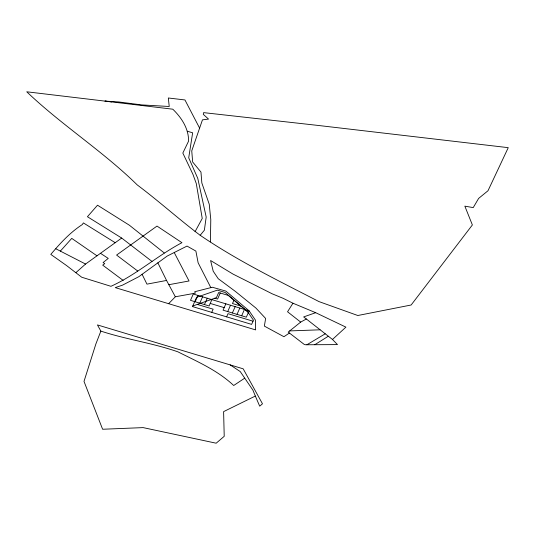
<?xml version="1.0" encoding="UTF-8"?>
<svg xmlns="http://www.w3.org/2000/svg" width="535" height="535" viewBox="0 0 535 535"><rect width="100%" height="100%" fill="white"/><g stroke="black" fill="none" stroke-linecap="round" stroke-linejoin="round"><path stroke-width="0.8" d="M210.415 241.9L210.783 219.597L209.245 204.236L201.849 182.99L200.959 172.096L192.66 161.991L191.751 150.89L202.464 119.853L208.53 119.084L203.287 114.363L203.621 112.631L318.399 125.471L508.25 147.66L488 190.748L478.624 198.418L473.228 207.607L464.848 206.156L472.372 224.954L411.141 305.003L357.795 315.51L318.98 301.6C278.681 280.801 237.741 260.886 200.184 235.293C178.737 219.136 158.755 201.046 137.248 184.929C102.8 151.104 61.632 125.096 26.75 91.793L172.785 109.194C181.472 117.593 188.761 128.587 188.574 141.133L182.83 153.063L192.928 174.323L196.291 183.585L202.237 218.461L195.048 231.715M100.861 331.105L95.885 343.952L84.002 381.395L102.613 429.251L143.146 427.612L216.167 443.207L224.218 436.319L223.61 411.629L255.329 396.047L252.928 390.162L240.235 371.564L230.157 364.89L97.437 324.926L100.861 331.105C126.186 339.451 152.809 343.029 177.934 351.849C197.328 361.593 217.738 370.427 233.688 385.508L244.649 378.205M195.141 301.753L197.93 295.427M199.796 303.158L202.584 296.825M204.45 304.555L207.232 298.229M211.887 299.627L209.105 305.96L190.487 300.349L193.275 294.023L249.116 310.842L255.389 320.05L255.63 329.901L115.266 287.616L122.528 285.142L138.839 276.682L167.188 256.064L187.023 246.073L195.884 251.082L198.131 262.799L210.843 287.636M211.733 312.373L213.137 309.183L197.335 304.422M220.26 293.006L217.598 299.052L214.796 298.209M225.85 303.833L223.062 310.166L246.334 317.175L249.116 310.842L225.857 291.093L212.362 287.248L194.673 291.756L195.375 293.16L175.34 296.771L168.625 303.693M227.716 311.564L230.505 305.238M226.619 316.86L228.03 313.671L253.028 321.201M233.942 300.229L232.484 303.539L240.79 306.04M232.371 312.968L235.159 306.642M237.025 314.373L239.814 308.04M241.68 315.77L244.462 309.444M332.482 339.464L345.904 327.132L315.683 312.694L292.959 303.218L287.549 311.771L300.677 322.097L306.361 318.994L332.482 339.464L337.485 344.6L305.565 344.767L304.134 344.346L288.225 332.108L300.677 322.097M200.184 235.293L204.377 230.19L206.189 217.016L197.776 178.396L188.715 157.812L192.647 132.794L187.29 131.222M137.716 271.038L116.59 255.068L157.002 226.084L181.94 242.689C157.317 255.663 136.378 274.823 110.939 286.312L81.708 277.224L66.614 265.587L50.798 254.406C60.174 243.298 70.005 232.531 82.31 224.553L83.38 222.914L115.219 242.703M60.361 251.109L71.764 238.389L96.989 255.824M75.91 272.629L85.56 264.049L121.679 238.048L152.02 261.454M289.402 333.037L283.938 336.722L264.357 326.103L265.641 318.465L255.89 308.033L235.333 291.381L218.253 278.722L213.211 271.212L210.583 260.505L233.013 274.087L272.275 293.849L283.162 298.329L292.959 303.218M314.787 344.721L328.263 336.261M306.896 344.761L325.206 333.82M315.683 312.694L303.653 316.927L306.361 318.994M192.774 306L216.421 297.654L218.675 292.531L228.298 295.427L247.919 312.092M175.34 296.771L166.552 280.447L146.951 284.145L142.063 274.214M168.813 284.714L189.049 280.975L174.283 252.66M289.709 330.911L320.057 329.807M111.701 101.911L104.954 101.095L118.63 101.944L141.855 104.92L169.227 106.492L168.331 97.992L184.95 99.951L199.515 127.945M210.215 303.425L224.178 307.632M230.157 364.89L243.191 368.829L262.491 403.805L259.689 406.159L255.329 396.047M55.841 248.788L85.56 264.049M121.679 238.048L87.426 216.722L97.524 205.213L129.39 225.228L164.258 252.961M100.486 253.309L108.244 258.405L103.101 262.565L104.746 263.648L102.693 265.133L123.17 280.42M166.552 280.447L157.852 262.812M196.599 297.299L192.513 306.582L251.617 324.391L253.456 320.224L247.511 311.497L225.135 292.491L217.33 290.144L196.599 297.299"/></g></svg>
